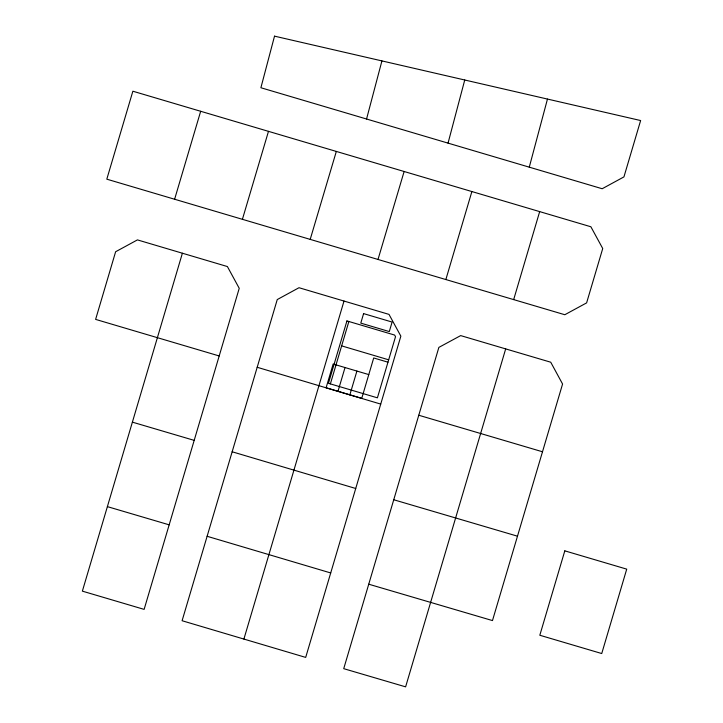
<?xml version="1.0" encoding="UTF-8"?>
<svg xmlns="http://www.w3.org/2000/svg" width="723" height="723" viewBox="0 0 723 723"><rect width="100%" height="100%" fill="white"/><g stroke="black" fill="none" stroke-linecap="round" stroke-linejoin="round"><path stroke-width="1.08" d="M366.561 119.015L381.925 60.922M448.043 143.136L464.744 80M529.272 167.176L547.465 99.087M182.386 253.231L82.368 591.143L144.121 609.381L239.232 288.314L227.393 266.552L137.433 239.891L115.626 251.74L95.617 319.394L219.196 355.96M207.121 536.285L277.252 299.566L299.006 287.718L389.01 314.388L400.858 336.141L305.693 657.406L182.097 620.732L207.121 536.285L330.727 572.959M445.856 279.548L106.805 179.168L132.869 91.215L590.881 226.769L602.729 248.522L586.615 302.883L564.808 314.731L445.856 279.548L471.884 191.523M513.673 299.593L539.674 211.613M174.614 199.232L200.678 111.279M242.413 219.304L268.477 131.351M310.212 239.349L336.331 151.423M243.895 639.069L344.012 301.048M330.375 383.895L348.875 321.491M337.984 391.306L345.025 367.546M378.012 259.43L404.13 171.496M349.86 394.83L356.909 371.071M505.684 348.893L405.612 686.85L343.723 668.667L438.87 347.392L460.678 335.599L550.736 362.214L562.575 384.021L492.48 620.578L368.739 584.202M418.78 415.246L542.503 451.776M132.381 422.142L194.189 440.37M393.746 499.756L517.487 536.186M107.402 506.633L169.155 524.835M341.645 345.874L388.676 359.819M387.971 362.196L373.71 357.966L361.744 398.346L326.1 387.781L333.149 364.021L368.784 374.586M232.146 451.776L355.743 488.495M257.189 367.275L380.732 404.094M274.523 36.15L260.895 87.745L602.178 188.739L623.94 176.9L640.632 120.542L274.523 36.15M564.808 550.845L539.819 635.246L601.735 653.538L626.724 569.137L564.808 550.845M346.932 320.922L328.441 383.317L377.406 397.831L395.517 336.701L394.622 335.056L346.932 320.922M363.597 313.61L360.786 323.118L389.29 331.568L392.11 322.06L363.597 313.61"/></g></svg>
